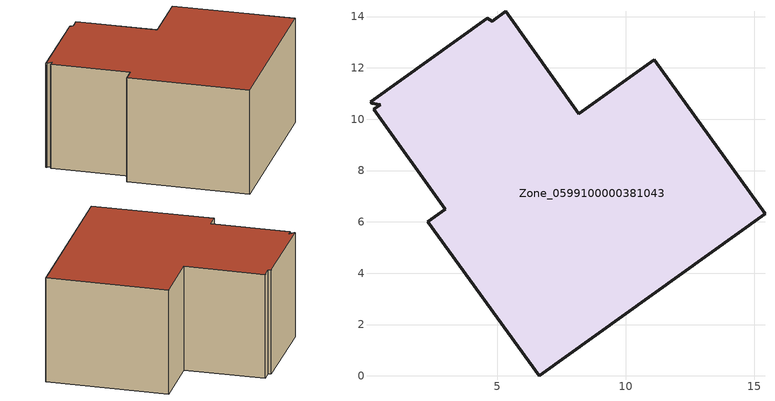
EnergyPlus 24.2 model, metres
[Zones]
Zone_0599100000381043
 floor ground (C_G): 0.1,10.62 0.06,10.68 4.61,13.93 4.81,13.82 5.33,14.21 8.18,10.22 11.12,12.32 15.43,6.31 6.62,0 2.3,6.01 2.96,6.49 0.18,10.38 0.43,10.57 z0
 wall outside (C_F): 6.62,0 15.43,6.31 11.12,12.32 8.18,10.22 5.33,14.21 4.81,13.82 4.61,13.93 0.06,10.68 0.1,10.62 0.43,10.57 0.18,10.38 2.96,6.49 2.3,6.01 6.62,0 z0:6.62
 roof outside (C_R): 0.18,10.38 2.96,6.49 2.3,6.01 6.62,0 15.43,6.31 11.12,12.32 8.18,10.22 5.33,14.21 4.81,13.82 4.61,13.93 0.06,10.68 0.1,10.62 0.43,10.57 z6.62
[BUILDING]
Pand.0599100000381043: North Axis=0; Terrain=City; Loads Convergence Tolerance Value=0.04; Temperature Convergence Tolerance Value=0.4; Solar Distribution=FullExterior; Maximum Number of Warmup Days=25; Minimum Number of Warmup Days=1
[Site:Location]
Rotterdam.The.Hague.AP_ZH_NLD Design_Conditions: Latitude=51.96; Longitude=4.45; Time Zone=1; Elevation=-4.5
[SITE:GROUNDTEMPERATURE:BUILDINGSURFACE]
18, 18, 18, 18, 18, 18, 18, 18, 18, 18, 18, 18
[MATERIAL] Thermal Absorptance=0.9; Solar Absorptance=0.7; Visible Absorptance=0.7
Name | Roughness | Thickness | Conductivity | Density | Specific Heat
G.D.1992-2005 | MediumSmooth | 0.15 | 0.06 | 540 | 1210
F.D.1992-2005 | Rough | 0.3 | 0.12 | 1920 | 840
R.D.1992-2005 | MediumRough | 0.2 | 0.08 | 1500 | 1000
[CONSTRUCTION]
C_G: G.D.1992-2005
C_F: F.D.1992-2005
C_R: R.D.1992-2005
[ZONE]
Zone_0599100000381043: Type=1; Multiplier=1; Ceiling Height=Autocalculate; Volume=Autocalculate; Floor Area=autocalculate; Part of Total Floor Area=Yes
[ZONEINFILTRATION:DESIGNFLOWRATE]
Infil_Zone_0599100000381043: Zone or ZoneList or Space or SpaceList=Zone_0599100000381043; Schedule=AlwaysOn; Design Flow Rate Calculation Method=Flow/Area; Flow Rate per Floor Area=0.0021; Constant Term Coefficient=1; Temperature Term Coefficient=0; Velocity Term Coefficient=0; Velocity Squared Term Coefficient=0
[HVACTEMPLATE:ZONE:IDEALLOADSAIRSYSTEM]
Zone_0599100000381043: Maximum Heating Supply Air Temperature=50; Minimum Cooling Supply Air Temperature=13; Maximum Heating Supply Air Humidity Ratio=0.0156; Minimum Cooling Supply Air Humidity Ratio=0.0077; Heating Limit=NoLimit; Cooling Limit=NoLimit; Dehumidification Control Type=ConstantSensibleHeatRatio; Cooling Sensible Heat Ratio=0.7; Dehumidification Setpoint=60; Humidification Control Type=None; Humidification Setpoint=30; Outdoor Air Method=None; Outdoor Air Flow Rate per Person=0.00944; Outdoor Air Flow Rate per Zone Floor Area=0; Outdoor Air Flow Rate per Zone=0; Demand Controlled Ventilation Type=None; Outdoor Air Economizer Type=NoEconomizer; Heat Recovery Type=None; Sensible Heat Recovery Effectiveness=0.7; Latent Heat Recovery Effectiveness=0.65
[ZONECONTROL:THERMOSTAT]
ThermostatControl_Zone_0599100000381043: Zone or ZoneList=Zone_0599100000381043; Control Type Schedule=DualSetpointControlType; Control 1=Thermostat_Zone_0599100000381043; Temperature Difference Between Cutout And Setpoint=0
[THERMOSTATSETPOINT:DUALSETPOINT]
Thermostat_Zone_0599100000381043: Heating Setpoint Temperature Schedule=HeatingSetpoint_Zone_0599100000381043; Cooling Setpoint Temperature Schedule=CoolingSetpoint_Zone_0599100000381043
[SCHEDULE:COMPACT]
HeatingSetpoint_Zone_0599100000381043: Through: 12/31, For: AllDays, Until: 24:00, 21
CoolingSetpoint_Zone_0599100000381043: Through: 12/31, For: AllDays, Until: 24:00, 24
DualSetpointControlType: Through: 12/31, For: AllDays, Until: 24:00, 4
AlwaysOn: Through: 12/31, For: AllDays, Until: 24:00, 1
